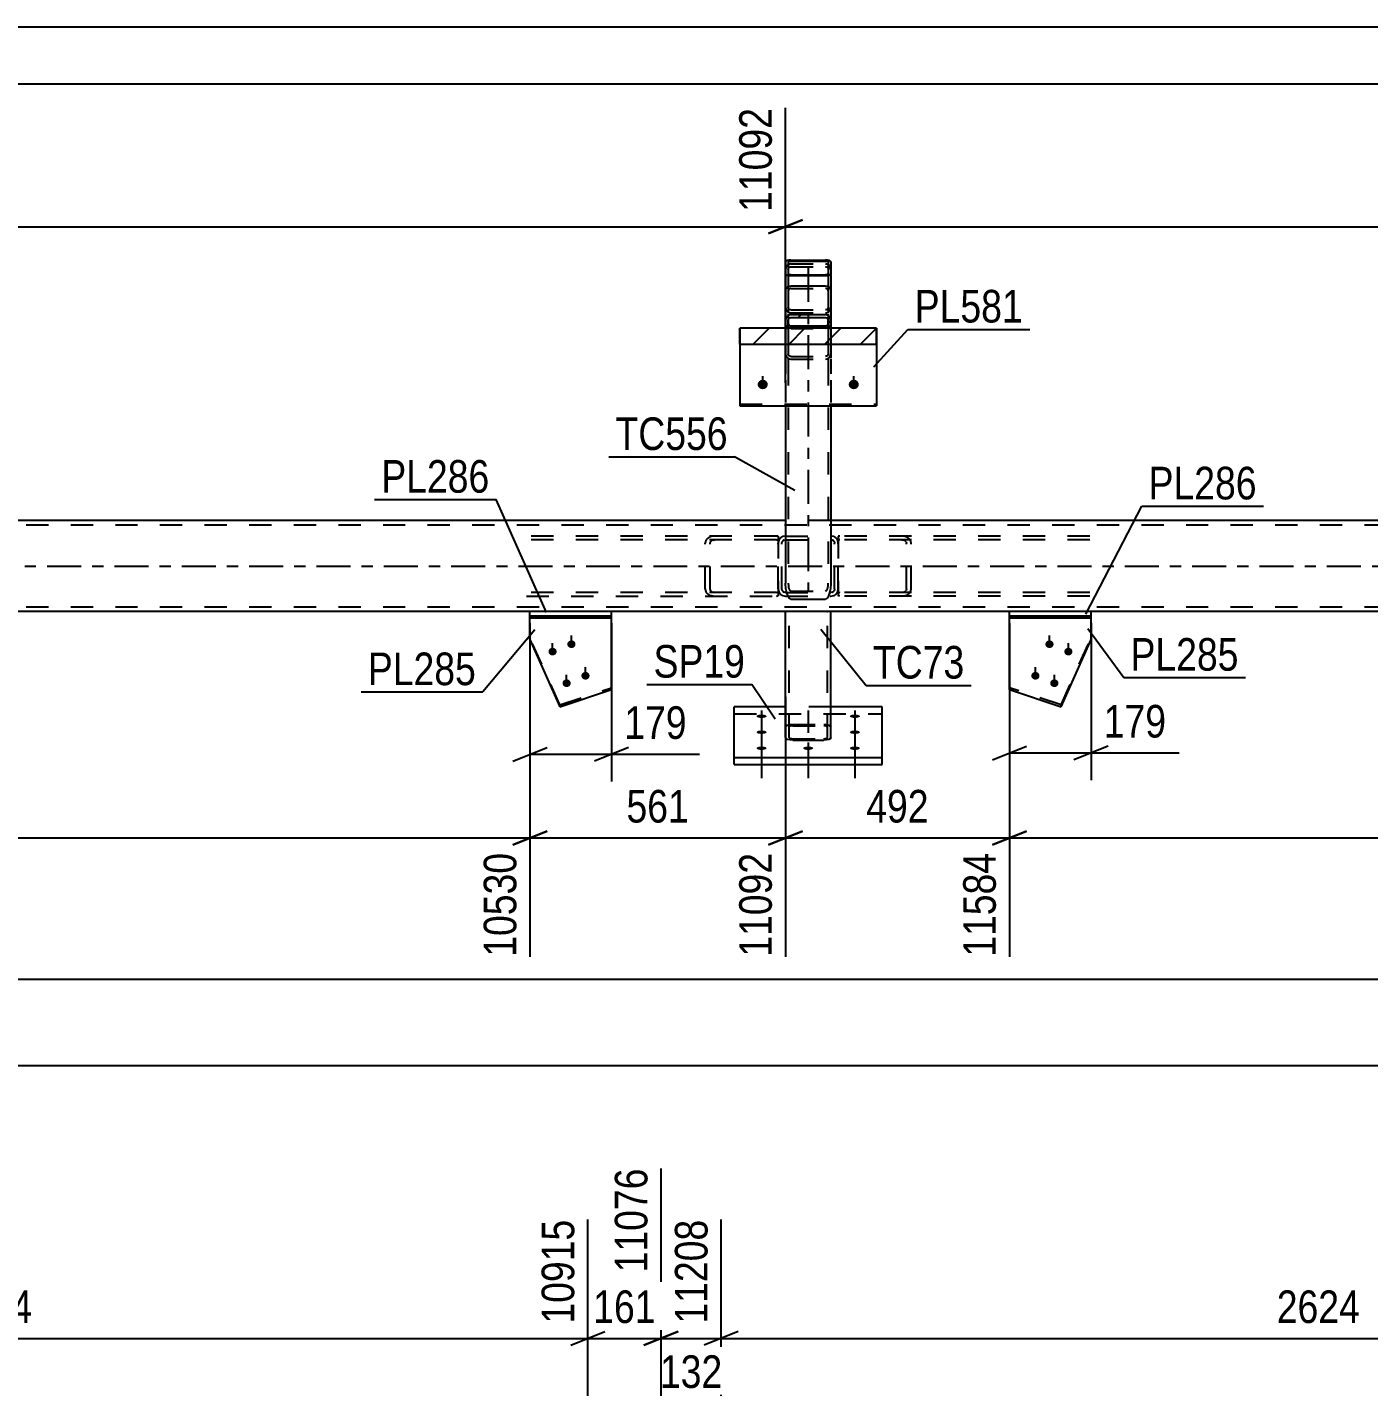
# Model space of a CAD drawing. Header units: millimetres. Extents: x -92 to 749, y -446 to 148.
# Drawn here: x 387.3 to 505.2, y 28.7 to 148.1 of the extents above; entities that cross this region are included whole.
import ezdxf

# ---------------------------------------------------------------- set-up
doc = ezdxf.new("R2010")
doc.units = ezdxf.units.MM
doc.linetypes.add('DXK_LINE_DOT2', pattern=[3.9198, 1.9599, -1.9599])
doc.linetypes.add('DXK_LINE_DOT3', pattern=[5.9187, 2.979, -0.9799, 0.9799, -0.9799])
doc.styles.add('Arial Narrow', font='ARIALN.TTF', dxfattribs={"height": 0.2})

# ---------------------------------------------------------------- blocks, each defined once
blk = doc.blocks.new('Unknown-122567614-1163')
at = {"color": 5, "linetype": 'Continuous'}
for p, q in [((749.14, 148.12), (-91.86, 148.12)), ((744.14, 143.12), (-86.86, 143.12))]:
    blk.add_line(p, q, dxfattribs=at)
blk = doc.blocks.new('Bolt-122567614-5624 - 5615')
at = {"linetype": 'Continuous'}
blk.add_hatch(color=1, dxfattribs=at).paths.add_polyline_path([(451.96, 117.15), (452.05, 117.14), (452.14, 117.12), (452.22, 117.07), (452.29, 117.01), (452.34, 116.94), (452.38, 116.87), (452.4, 116.78), (452.4, 116.69), (452.38, 116.61), (452.34, 116.53), (452.29, 116.46), (452.22, 116.4), (452.14, 116.36), (452.05, 116.33), (451.96, 116.32), (451.87, 116.33), (451.78, 116.36), (451.7, 116.4), (451.63, 116.46), (451.58, 116.53), (451.54, 116.61), (451.52, 116.69), (451.52, 116.78), (451.54, 116.87), (451.58, 116.94), (451.63, 117.01), (451.7, 117.07), (451.78, 117.12), (451.87, 117.14)])
at = {"color": 1, "linetype": 'Continuous'}
blk.add_line((451.96, 116.4), (451.96, 117.46), dxfattribs=at)
blk = doc.blocks.new('Part-122567614-5687 - 5615')
at = {"color": 2, "linetype": 'Continuous'}
for p, q in [((449.46, 83.36), (449.46, 88.41)), ((453.96, 88.41), (449.46, 88.41)), ((462.46, 88.41), (457.96, 88.41)), ((462.46, 83.36), (462.46, 88.41)), ((449.46, 83.96), (462.46, 83.96)), ((449.46, 83.36), (462.46, 83.36))]:
    blk.add_line(p, q, dxfattribs=at)
at = {"color": 7, "linetype": 'DXK_LINE_DOT2'}
for p, q in [((457.96, 88.41), (453.96, 88.41)), ((449.46, 87.81), (462.46, 87.81))]:
    blk.add_line(p, q, dxfattribs=at)
blk = doc.blocks.new('Part-122567614-5765 - 5615')
at = {"color": 2, "linetype": 'Continuous'}
for p, q in [((438.68, 96.78), (431.51, 96.78)), ((431.51, 96.38), (431.51, 96.78)), ((438.68, 96.38), (438.68, 96.78)), ((438.68, 96.38), (431.51, 96.38))]:
    blk.add_line(p, q, dxfattribs=at)
blk = doc.blocks.new('Part-122567614-5740 - 5615')
at = {"color": 7, "linetype": 'DXK_LINE_DOT2'}
for p, q in [((458.74, 103.42), (458.6, 103.4)), ((458.6, 103.4), (458.6, 98.16)), ((458.74, 103.1), (458.6, 103.08)), ((480.7, 103.42), (458.74, 103.42)), ((480.7, 103.1), (458.74, 103.1)), ((464.49, 103.37), (464.16, 103.42)), ((464.16, 103.1), (464.32, 103.07)), ((464.56, 102.9), (464.59, 102.78)), ((464.59, 98.78), (464.59, 102.78)), ((465.02, 102.78), (464.96, 103.02)), ((465.02, 98.78), (465.02, 102.78)), ((458.6, 98.48), (458.74, 98.46)), ((458.74, 98.14), (458.6, 98.16)), ((480.7, 98.46), (458.74, 98.46)), ((480.7, 98.14), (458.74, 98.14)), ((464.32, 98.48), (464.16, 98.46)), ((464.16, 98.14), (464.49, 98.19)), ((464.59, 98.78), (464.56, 98.65)), ((464.96, 98.53), (465.02, 98.78))]:
    blk.add_line(p, q, dxfattribs=at)
for centre, radius, start, end in [((464.22, 102.69), 0.396, 31.978, 75.1661), ((464.28, 102.6), 0.792, 31.978, 75.1661), ((464.22, 98.86), 0.396, 284.8339, 328.022), ((464.28, 98.95), 0.792, 284.8339, 328.022)]:
    blk.add_arc(centre, radius, start, end, dxfattribs=at)
blk = doc.blocks.new('Part-122567614-5680 - 5615')
at = {"color": 2, "linetype": 'Continuous'}
for p, q in [((454, 127.56), (453.96, 127.5)), ((453.96, 127.5), (453.96, 124.96)), ((454.1, 127.62), (454, 127.56)), ((454.25, 127.65), (454.1, 127.62)), ((454.2, 127.5), (454.22, 127.53)), ((454.2, 127.5), (454.2, 126.46)), ((454.22, 127.53), (454.27, 127.56)), ((454.44, 127.66), (454.25, 127.65)), ((454.27, 127.56), (454.35, 127.58)), ((454.35, 127.58), (454.44, 127.58)), ((454.44, 127.66), (457.48, 127.66)), ((454.44, 127.58), (457.48, 127.58)), ((457.66, 127.65), (457.48, 127.66)), ((457.48, 127.58), (457.57, 127.58)), ((457.57, 127.58), (457.65, 127.56)), ((457.65, 127.56), (457.7, 127.53)), ((457.82, 127.62), (457.66, 127.65)), ((457.7, 127.53), (457.72, 127.5)), ((457.72, 127.5), (457.72, 126.46)), ((457.92, 127.56), (457.82, 127.62)), ((457.96, 127.5), (457.92, 127.56)), ((457.96, 127.5), (457.96, 124.96)), ((453.96, 126.46), (454, 126.4)), ((454, 126.4), (454.1, 126.34)), ((454.1, 126.34), (454.25, 126.31)), ((454.22, 126.43), (454.2, 126.46)), ((454.27, 126.4), (454.22, 126.43)), ((454.25, 126.31), (454.44, 126.3)), ((454.35, 126.38), (454.27, 126.4)), ((454.44, 126.38), (454.35, 126.38)), ((454.44, 126.38), (457.48, 126.38)), ((454.44, 126.3), (457.48, 126.3)), ((457.57, 126.38), (457.48, 126.38)), ((457.48, 126.3), (457.66, 126.31)), ((457.65, 126.4), (457.57, 126.38)), ((457.7, 126.43), (457.65, 126.4)), ((457.66, 126.31), (457.82, 126.34)), ((457.72, 126.46), (457.7, 126.43)), ((457.82, 126.34), (457.92, 126.4)), ((457.92, 126.4), (457.96, 126.46)), ((453.96, 114.86), (453.96, 99.28)), ((457.96, 114.86), (457.96, 99.28)), ((454, 98.74), (453.96, 99.28)), ((457.96, 99.28), (457.92, 98.74)), ((454.44, 97.87), (454.25, 97.98)), ((457.66, 97.98), (457.48, 97.87)), ((454.44, 97.87), (457.48, 97.87))]:
    blk.add_line(p, q, dxfattribs=at)
at = {"color": 7, "linetype": 'DXK_LINE_DOT3'}
blk.add_line((455.96, 126.98), (455.96, 98.56), dxfattribs=at)
at = {"color": 7, "linetype": 'DXK_LINE_DOT2'}
for p, q in [((454.2, 126.46), (454.2, 99.28)), ((457.72, 126.46), (457.72, 99.28)), ((453.96, 124.96), (453.96, 114.86)), ((457.96, 124.96), (457.96, 114.86)), ((457.96, 104.78), (453.96, 104.78)), ((454.2, 99.28), (454.22, 99.01)), ((457.7, 99.01), (457.72, 99.28)), ((454.35, 98.63), (454.44, 98.57)), ((454.44, 98.57), (457.48, 98.57)), ((457.48, 98.57), (457.57, 98.63))]:
    blk.add_line(p, q, dxfattribs=at)
at = {"color": 2, "linetype": 'Continuous'}
for centre, start, end in [((455.62, 98.87), 184.648, 213.1153), ((456.3, 98.87), 326.8847, 355.352)]:
    blk.add_arc(centre, 1.63, start, end, dxfattribs=at)
at = {"color": 7, "linetype": 'DXK_LINE_DOT2'}
for centre, start, end in [((455.03, 99.07), 184.648, 213.1153), ((456.89, 99.07), 326.8847, 355.352)]:
    blk.add_arc(centre, 0.816, start, end, dxfattribs=at)
blk = doc.blocks.new('Part-122567614-5747 - 5615')
at = {"color": 7, "linetype": 'DXK_LINE_DOT2'}
for p, q in [((453.37, 103.02), (453.32, 102.78)), ((453.32, 98.78), (453.32, 102.78)), ((453.64, 102.78), (453.66, 102.9)), ((453.64, 98.78), (453.64, 102.78)), ((453.96, 103.42), (453.71, 103.37)), ((453.84, 103.07), (453.96, 103.1)), ((453.96, 103.42), (457.96, 103.42)), ((453.96, 103.1), (457.96, 103.1)), ((458.2, 103.37), (457.96, 103.42)), ((457.96, 103.1), (458.08, 103.07)), ((458.26, 102.9), (458.28, 102.78)), ((458.28, 98.78), (458.28, 102.78)), ((458.6, 102.78), (458.55, 103.02)), ((458.6, 98.78), (458.6, 102.78)), ((453.32, 98.78), (453.37, 98.53)), ((453.66, 98.65), (453.64, 98.78)), ((453.71, 98.19), (453.96, 98.14)), ((453.96, 98.46), (453.84, 98.48)), ((453.96, 98.46), (457.96, 98.46)), ((453.96, 98.14), (457.96, 98.14)), ((458.08, 98.48), (457.96, 98.46)), ((457.96, 98.14), (458.2, 98.19)), ((458.28, 98.78), (458.26, 98.65)), ((458.55, 98.53), (458.6, 98.78))]:
    blk.add_line(p, q, dxfattribs=at)
for centre, radius, start, end in [((453.96, 102.78), 0.64, 112.5, 157.5), ((453.96, 102.78), 0.32, 112.5, 157.5), ((457.96, 102.78), 0.32, 22.5, 67.5), ((457.96, 102.78), 0.64, 22.5, 67.5), ((453.96, 98.78), 0.64, 202.5, 247.5), ((453.96, 98.78), 0.32, 202.5, 247.5), ((457.96, 98.78), 0.32, 292.5, 337.5), ((457.96, 98.78), 0.64, 292.5, 337.5)]:
    blk.add_arc(centre, radius, start, end, dxfattribs=at)
blk = doc.blocks.new('Bolt-122567614-5756 - 5615')
at = {"linetype": 'Continuous'}
for points in [[(477.16, 94.26), (477.24, 94.25), (477.31, 94.23), (477.37, 94.19), (477.43, 94.14), (477.47, 94.09), (477.5, 94.02), (477.52, 93.95), (477.52, 93.88), (477.5, 93.81), (477.47, 93.75), (477.43, 93.69), (477.37, 93.64), (477.31, 93.61), (477.24, 93.59), (477.16, 93.58), (477.09, 93.59), (477.01, 93.61), (476.95, 93.64), (476.89, 93.69), (476.85, 93.75), (476.82, 93.81), (476.8, 93.88), (476.8, 93.95), (476.82, 94.02), (476.85, 94.09), (476.89, 94.14), (476.95, 94.19), (477.01, 94.23), (477.09, 94.25)], [(478.82, 93.6), (478.9, 93.6), (478.97, 93.57), (479.03, 93.54), (479.09, 93.49), (479.13, 93.43), (479.16, 93.37), (479.18, 93.3), (479.18, 93.23), (479.16, 93.16), (479.13, 93.1), (479.09, 93.04), (479.03, 92.99), (478.97, 92.96), (478.9, 92.93), (478.82, 92.93), (478.75, 92.93), (478.68, 92.96), (478.61, 92.99), (478.55, 93.04), (478.51, 93.1), (478.48, 93.16), (478.46, 93.23), (478.46, 93.3), (478.48, 93.37), (478.51, 93.43), (478.55, 93.49), (478.61, 93.54), (478.68, 93.57), (478.75, 93.6)], [(475.93, 91.48), (476, 91.48), (476.07, 91.45), (476.14, 91.42), (476.19, 91.37), (476.24, 91.31), (476.27, 91.25), (476.28, 91.18), (476.28, 91.11), (476.27, 91.04), (476.24, 90.98), (476.19, 90.92), (476.14, 90.87), (476.07, 90.84), (476, 90.81), (475.93, 90.81), (475.85, 90.81), (475.78, 90.84), (475.71, 90.87), (475.66, 90.92), (475.61, 90.98), (475.58, 91.04), (475.57, 91.11), (475.57, 91.18), (475.58, 91.25), (475.61, 91.31), (475.66, 91.37), (475.71, 91.42), (475.78, 91.45), (475.85, 91.48)], [(477.59, 90.83), (477.66, 90.82), (477.73, 90.8), (477.8, 90.76), (477.85, 90.72), (477.9, 90.66), (477.93, 90.6), (477.94, 90.53), (477.94, 90.46), (477.93, 90.39), (477.9, 90.32), (477.85, 90.26), (477.8, 90.22), (477.73, 90.18), (477.66, 90.16), (477.59, 90.15), (477.51, 90.16), (477.44, 90.18), (477.37, 90.22), (477.32, 90.26), (477.27, 90.32), (477.24, 90.39), (477.23, 90.46), (477.23, 90.53), (477.24, 90.6), (477.27, 90.66), (477.32, 90.72), (477.37, 90.76), (477.44, 90.8), (477.51, 90.82)]]:
    blk.add_hatch(color=1, dxfattribs=at).paths.add_polyline_path(points)
at = {"color": 1, "linetype": 'Continuous'}
for p, q in [((477.16, 93.64), (477.16, 94.67)), ((478.82, 92.99), (478.82, 94.02)), ((475.93, 90.87), (475.93, 91.9)), ((477.59, 90.22), (477.59, 91.24))]:
    blk.add_line(p, q, dxfattribs=at)
blk = doc.blocks.new('Bolt-122567614-5757 - 5615')
at = {"linetype": 'Continuous'}
for points in [[(451.86, 87.44), (451.77, 87.44), (451.68, 87.45), (451.6, 87.47), (451.53, 87.49), (451.48, 87.51), (451.44, 87.54), (451.42, 87.57), (451.42, 87.6), (451.44, 87.63), (451.48, 87.66), (451.53, 87.69), (451.6, 87.71), (451.68, 87.72), (451.77, 87.73), (451.86, 87.74), (451.95, 87.73), (452.04, 87.72), (452.12, 87.71), (452.19, 87.69), (452.24, 87.66), (452.28, 87.63), (452.3, 87.6), (452.3, 87.57), (452.28, 87.54), (452.24, 87.51), (452.19, 87.49), (452.12, 87.47), (452.04, 87.45), (451.95, 87.44)], [(460.06, 87.44), (459.97, 87.44), (459.88, 87.45), (459.8, 87.47), (459.73, 87.49), (459.68, 87.51), (459.64, 87.54), (459.62, 87.57), (459.62, 87.6), (459.64, 87.63), (459.68, 87.66), (459.73, 87.69), (459.8, 87.71), (459.88, 87.72), (459.97, 87.73), (460.06, 87.74), (460.15, 87.73), (460.24, 87.72), (460.32, 87.71), (460.39, 87.69), (460.44, 87.66), (460.48, 87.63), (460.5, 87.6), (460.5, 87.57), (460.48, 87.54), (460.44, 87.51), (460.39, 87.49), (460.32, 87.47), (460.24, 87.45), (460.15, 87.44)], [(451.86, 86.03), (451.77, 86.04), (451.68, 86.05), (451.6, 86.06), (451.53, 86.08), (451.48, 86.11), (451.44, 86.14), (451.42, 86.17), (451.42, 86.2), (451.44, 86.23), (451.48, 86.26), (451.53, 86.29), (451.6, 86.31), (451.68, 86.32), (451.77, 86.33), (451.86, 86.33), (451.95, 86.33), (452.04, 86.32), (452.12, 86.31), (452.19, 86.29), (452.24, 86.26), (452.28, 86.23), (452.3, 86.2), (452.3, 86.17), (452.28, 86.14), (452.24, 86.11), (452.19, 86.08), (452.12, 86.06), (452.04, 86.05), (451.95, 86.04)], [(460.06, 86.03), (459.97, 86.04), (459.88, 86.05), (459.8, 86.06), (459.73, 86.08), (459.68, 86.11), (459.64, 86.14), (459.62, 86.17), (459.62, 86.2), (459.64, 86.23), (459.68, 86.26), (459.73, 86.29), (459.8, 86.31), (459.88, 86.32), (459.97, 86.33), (460.06, 86.33), (460.15, 86.33), (460.24, 86.32), (460.32, 86.31), (460.39, 86.29), (460.44, 86.26), (460.48, 86.23), (460.5, 86.2), (460.5, 86.17), (460.48, 86.14), (460.44, 86.11), (460.39, 86.08), (460.32, 86.06), (460.24, 86.05), (460.15, 86.04)], [(451.86, 84.63), (451.77, 84.63), (451.68, 84.64), (451.6, 84.66), (451.53, 84.68), (451.48, 84.71), (451.44, 84.74), (451.42, 84.77), (451.42, 84.8), (451.44, 84.83), (451.48, 84.86), (451.53, 84.88), (451.6, 84.9), (451.68, 84.92), (451.77, 84.93), (451.86, 84.93), (451.95, 84.93), (452.04, 84.92), (452.12, 84.9), (452.19, 84.88), (452.24, 84.86), (452.28, 84.83), (452.3, 84.8), (452.3, 84.77), (452.28, 84.74), (452.24, 84.71), (452.19, 84.68), (452.12, 84.66), (452.04, 84.64), (451.95, 84.63)], [(455.96, 84.63), (455.87, 84.63), (455.78, 84.64), (455.7, 84.66), (455.63, 84.68), (455.58, 84.71), (455.54, 84.74), (455.52, 84.77), (455.52, 84.8), (455.54, 84.83), (455.58, 84.86), (455.63, 84.88), (455.7, 84.9), (455.78, 84.92), (455.87, 84.93), (455.96, 84.93), (456.05, 84.93), (456.14, 84.92), (456.22, 84.9), (456.29, 84.88), (456.34, 84.86), (456.38, 84.83), (456.4, 84.8), (456.4, 84.77), (456.38, 84.74), (456.34, 84.71), (456.29, 84.68), (456.22, 84.66), (456.14, 84.64), (456.05, 84.63)], [(460.06, 84.63), (459.97, 84.63), (459.88, 84.64), (459.8, 84.66), (459.73, 84.68), (459.68, 84.71), (459.64, 84.74), (459.62, 84.77), (459.62, 84.8), (459.64, 84.83), (459.68, 84.86), (459.73, 84.88), (459.8, 84.9), (459.88, 84.92), (459.97, 84.93), (460.06, 84.93), (460.15, 84.93), (460.24, 84.92), (460.32, 84.9), (460.39, 84.88), (460.44, 84.86), (460.48, 84.83), (460.5, 84.8), (460.5, 84.77), (460.48, 84.74), (460.44, 84.71), (460.39, 84.68), (460.32, 84.66), (460.24, 84.64), (460.15, 84.63)]]:
    blk.add_hatch(color=1, dxfattribs=at).paths.add_polyline_path(points)
at = {"color": 1, "linetype": 'Continuous'}
for p, q in [((451.86, 88.08), (451.86, 84.96)), ((460.06, 88.08), (460.06, 84.96)), ((451.86, 86.67), (451.86, 83.55)), ((460.06, 86.67), (460.06, 83.55)), ((451.86, 85.27), (451.86, 82.15)), ((455.96, 85.27), (455.96, 82.15)), ((460.06, 85.27), (460.06, 82.15))]:
    blk.add_line(p, q, dxfattribs=at)
at = {"color": 1, "linetype": 'DXK_LINE_DOT2'}
blk.add_line((455.96, 88.08), (455.96, 84.96), dxfattribs=at)
blk = doc.blocks.new('Part-122567614-5767 - 5615')
at = {"linetype": 'Continuous'}
h = blk.add_hatch(dxfattribs=at)
h.set_pattern_fill('', scale=0.7, style=0, pattern_type=0)
h.set_pattern_definition([(45, (457.9587, 122.3543), (-1.5715, 1.5715), [])])
h.paths.add_polyline_path([(457.96, 121.68), (457.96, 122.35), (457.92, 122.55), (457.82, 122.72), (457.66, 122.83), (457.48, 122.87), (454.44, 122.87), (454.25, 122.83), (454.1, 122.72), (454, 122.55), (453.96, 122.35), (453.96, 121.68), (454.2, 121.68), (454.2, 122.35), (454.22, 122.45), (454.27, 122.53), (454.35, 122.59), (454.44, 122.61), (457.48, 122.61), (457.57, 122.59), (457.65, 122.53), (457.7, 122.45), (457.72, 122.35), (457.72, 121.68)])
at = {"color": 2, "linetype": 'Continuous'}
for p, q in [((453.96, 124.96), (454, 125.13)), ((453.96, 124.96), (453.96, 122.35)), ((454, 125.13), (454.1, 125.28)), ((454.1, 125.28), (454.25, 125.37)), ((454.25, 125.37), (454.44, 125.41)), ((454.44, 125.41), (457.48, 125.41)), ((457.48, 125.41), (457.66, 125.37)), ((457.66, 125.37), (457.82, 125.28)), ((457.82, 125.28), (457.92, 125.13)), ((457.92, 125.13), (457.96, 124.96)), ((457.96, 124.96), (457.96, 122.35)), ((454, 122.55), (453.96, 122.35)), ((453.96, 122.35), (453.96, 121.68)), ((454.2, 122.35), (454.22, 122.45)), ((454.2, 121.68), (454.2, 122.35)), ((454.2, 122.1), (454.22, 122.02)), ((454.22, 122.45), (454.27, 122.53)), ((454.22, 122.02), (454.27, 121.94)), ((454.44, 122.87), (454.25, 122.83)), ((454.27, 122.53), (454.35, 122.59)), ((454.27, 121.94), (454.35, 121.89)), ((454.35, 122.59), (454.44, 122.61)), ((454.35, 121.89), (454.44, 121.88)), ((454.44, 122.87), (457.48, 122.87)), ((454.44, 122.61), (457.48, 122.61)), ((454.44, 121.88), (457.48, 121.88)), ((457.66, 122.83), (457.48, 122.87)), ((457.48, 122.61), (457.57, 122.59)), ((457.48, 121.88), (457.57, 121.89)), ((457.57, 122.59), (457.65, 122.53)), ((457.57, 121.89), (457.65, 121.94)), ((457.65, 122.53), (457.7, 122.45)), ((457.65, 121.94), (457.7, 122.02)), ((457.7, 122.45), (457.72, 122.35)), ((457.7, 122.02), (457.72, 122.1)), ((457.72, 121.68), (457.72, 122.35)), ((457.96, 122.35), (457.92, 122.55)), ((457.96, 121.68), (457.96, 122.35)), ((453.96, 121.68), (454.2, 121.68)), ((457.72, 121.68), (457.96, 121.68))]:
    blk.add_line(p, q, dxfattribs=at)
at = {"color": 7, "linetype": 'DXK_LINE_DOT2'}
for p, q in [((454.22, 125.04), (454.2, 124.96)), ((454.2, 124.96), (454.2, 119.42)), ((454.27, 125.12), (454.22, 125.04)), ((454.35, 125.17), (454.27, 125.12)), ((454.44, 125.18), (454.35, 125.17)), ((454.44, 125.18), (457.48, 125.18)), ((457.57, 125.17), (457.48, 125.18)), ((457.65, 125.12), (457.57, 125.17)), ((457.7, 125.04), (457.65, 125.12)), ((457.72, 124.96), (457.7, 125.04)), ((457.72, 124.96), (457.72, 119.42)), ((453.96, 122.35), (453.96, 119.42)), ((454, 121.93), (453.96, 122.1)), ((454.1, 121.78), (454, 121.93)), ((457.92, 121.93), (457.82, 121.78)), ((457.96, 122.1), (457.92, 121.93)), ((457.96, 122.35), (457.96, 119.42)), ((454.25, 121.68), (454.1, 121.78)), ((454.44, 121.65), (454.25, 121.68)), ((454.44, 121.65), (457.48, 121.65)), ((457.66, 121.68), (457.48, 121.65)), ((457.82, 121.78), (457.66, 121.68)), ((453.96, 119.42), (454, 119.25)), ((454, 119.25), (454.1, 119.1)), ((454.1, 119.1), (454.25, 119)), ((454.22, 119.33), (454.2, 119.42)), ((454.27, 119.26), (454.22, 119.33)), ((454.25, 119), (454.44, 118.97)), ((454.35, 119.21), (454.27, 119.26)), ((454.44, 119.19), (454.35, 119.21)), ((454.44, 119.19), (457.48, 119.19)), ((454.44, 118.97), (457.48, 118.97)), ((457.57, 119.21), (457.48, 119.19)), ((457.48, 118.97), (457.66, 119)), ((457.65, 119.26), (457.57, 119.21)), ((457.7, 119.33), (457.65, 119.26)), ((457.66, 119), (457.82, 119.1)), ((457.72, 119.42), (457.7, 119.33)), ((457.82, 119.1), (457.92, 119.25)), ((457.92, 119.25), (457.96, 119.42))]:
    blk.add_line(p, q, dxfattribs=at)
at = {"color": 2, "linetype": 'Continuous'}
for centre, start, end in [((454.46, 122.37), 114.32, 159.2417), ((457.46, 122.37), 20.7583, 65.68)]:
    blk.add_arc(centre, 0.496, start, end, dxfattribs=at)
blk = doc.blocks.new('Part-122567614-5731 - 5615')
at = {"color": 7, "linetype": 'DXK_LINE_DOT2'}
for p, q in [((581.27, 104.38), (10.29, 104.38)), ((457.96, 104.78), (453.96, 104.78)), ((581.27, 97.18), (10.29, 97.18)), ((438.68, 96.78), (431.51, 96.78)), ((457.9, 96.78), (454.02, 96.78)), ((480.81, 96.78), (473.64, 96.78))]:
    blk.add_line(p, q, dxfattribs=at)
at = {"color": 2, "linetype": 'Continuous'}
for p, q in [((453.96, 104.78), (224.63, 104.78)), ((581.27, 104.78), (457.96, 104.78)), ((431.51, 96.78), (247.49, 96.78)), ((454.02, 96.78), (438.68, 96.78)), ((473.64, 96.78), (457.9, 96.78)), ((581.27, 96.78), (480.81, 96.78))]:
    blk.add_line(p, q, dxfattribs=at)
at = {"color": 7, "linetype": 'DXK_LINE_DOT3'}
blk.add_line((10.29, 100.78), (581.27, 100.78), dxfattribs=at)
blk = doc.blocks.new('Part-122567614-5737 - 5615')
at = {"color": 7, "linetype": 'DXK_LINE_DOT2'}
for p, q in [((453.18, 103.42), (431.22, 103.42)), ((453.18, 103.1), (431.22, 103.1)), ((446.96, 103.02), (446.9, 102.78)), ((446.9, 98.78), (446.9, 102.78)), ((447.33, 102.78), (447.36, 102.9)), ((447.33, 98.78), (447.33, 102.78)), ((447.76, 103.42), (447.43, 103.37)), ((447.6, 103.07), (447.76, 103.1)), ((453.32, 103.4), (453.18, 103.42)), ((453.18, 103.1), (453.32, 103.08)), ((453.32, 103.4), (453.32, 98.16)), ((453.18, 98.46), (431.22, 98.46)), ((431.22, 98.14), (453.18, 98.14)), ((446.9, 98.78), (446.96, 98.53)), ((447.36, 98.65), (447.33, 98.78)), ((447.43, 98.19), (447.76, 98.14)), ((447.76, 98.46), (447.6, 98.48)), ((453.18, 98.46), (453.32, 98.48)), ((453.18, 98.14), (453.32, 98.16))]:
    blk.add_line(p, q, dxfattribs=at)
for centre, radius, start, end in [((447.63, 102.6), 0.792, 104.8339, 148.022), ((447.7, 102.69), 0.396, 104.8339, 148.022), ((447.63, 98.95), 0.792, 211.978, 255.1661), ((447.7, 98.86), 0.396, 211.978, 255.1661)]:
    blk.add_arc(centre, radius, start, end, dxfattribs=at)
blk = doc.blocks.new('Part-122567614-5746 - 5615')
at = {"color": 2, "linetype": 'Continuous'}
for p, q in [((453.96, 85.72), (453.96, 96.78)), ((457.9, 96.78), (454.02, 96.78)), ((457.96, 85.72), (457.96, 96.78)), ((454.01, 85.64), (453.96, 85.72)), ((454.15, 85.56), (454.01, 85.64)), ((454.35, 85.52), (454.15, 85.56)), ((454.6, 85.5), (454.35, 85.52)), ((454.6, 85.5), (457.32, 85.5)), ((457.56, 85.52), (457.32, 85.5)), ((457.77, 85.56), (457.56, 85.52)), ((457.91, 85.64), (457.77, 85.56)), ((457.96, 85.72), (457.91, 85.64))]:
    blk.add_line(p, q, dxfattribs=at)
at = {"color": 7, "linetype": 'DXK_LINE_DOT2'}
for p, q in [((454.02, 96.78), (453.96, 96.78)), ((454.01, 96.78), (454.02, 96.78)), ((454.28, 85.72), (454.28, 96.78)), ((457.61, 96.78), (457.64, 96.78)), ((457.64, 85.72), (457.64, 96.78)), ((457.91, 96.78), (457.9, 96.78)), ((457.91, 96.78), (457.9, 96.78)), ((457.96, 96.78), (457.91, 96.78)), ((453.96, 86.65), (454.01, 86.73)), ((454.01, 86.73), (454.15, 86.8)), ((454.15, 86.8), (454.35, 86.85)), ((454.3, 86.69), (454.28, 86.65)), ((454.37, 86.73), (454.3, 86.69)), ((454.35, 86.85), (454.6, 86.87)), ((454.48, 86.75), (454.37, 86.73)), ((454.6, 86.76), (454.48, 86.75)), ((454.6, 86.87), (457.32, 86.87)), ((454.6, 86.76), (457.32, 86.76)), ((457.32, 86.87), (457.56, 86.85)), ((457.44, 86.75), (457.32, 86.76)), ((457.54, 86.73), (457.44, 86.75)), ((457.54, 86.73), (457.56, 86.72)), ((457.56, 86.85), (457.77, 86.8)), ((457.56, 86.72), (457.61, 86.69)), ((457.64, 86.65), (457.61, 86.69)), ((457.77, 86.8), (457.91, 86.73)), ((457.91, 86.73), (457.96, 86.65)), ((454.28, 85.72), (454.3, 85.68)), ((454.3, 85.68), (454.37, 85.64)), ((454.37, 85.64), (454.48, 85.62)), ((454.48, 85.62), (454.6, 85.61)), ((454.6, 85.61), (457.32, 85.61)), ((457.32, 85.61), (457.44, 85.62)), ((457.44, 85.62), (457.54, 85.64)), ((457.54, 85.64), (457.61, 85.68)), ((457.61, 85.68), (457.64, 85.72))]:
    blk.add_line(p, q, dxfattribs=at)
blk = doc.blocks.new('Part-122567614-5759 - 5615')
at = {"color": 7, "linetype": 'DXK_LINE_DOT2'}
for p, q in [((454, 127.01), (453.96, 126.82)), ((453.96, 126.82), (453.96, 117.68)), ((454.1, 127.18), (454, 127.01)), ((454.25, 127.29), (454.1, 127.18)), ((454.2, 126.82), (454.22, 126.91)), ((454.2, 126.82), (454.2, 117.68)), ((454.22, 126.91), (454.27, 127)), ((454.44, 127.33), (454.25, 127.29)), ((454.27, 127), (454.35, 127.06)), ((454.35, 127.06), (454.44, 127.07)), ((454.44, 127.33), (457.48, 127.33)), ((454.44, 127.07), (457.48, 127.07)), ((457.66, 127.29), (457.48, 127.33)), ((457.48, 127.07), (457.57, 127.06)), ((457.57, 127.06), (457.65, 127)), ((457.65, 127), (457.7, 126.91)), ((457.82, 127.18), (457.66, 127.29)), ((457.7, 126.91), (457.72, 126.82)), ((457.72, 126.82), (457.72, 117.68)), ((457.92, 127.01), (457.82, 127.18)), ((457.96, 126.82), (457.92, 127.01)), ((457.96, 126.82), (457.96, 117.68)), ((453.96, 123.54), (454, 123.34)), ((454, 123.34), (454.1, 123.17)), ((454.1, 123.17), (454.25, 123.06)), ((454.22, 123.44), (454.2, 123.54)), ((454.27, 123.35), (454.22, 123.44)), ((454.25, 123.06), (454.44, 123.02)), ((454.35, 123.3), (454.27, 123.35)), ((454.44, 123.28), (454.35, 123.3)), ((454.44, 123.28), (457.48, 123.28)), ((457.57, 123.3), (457.48, 123.28)), ((457.48, 123.02), (457.66, 123.06)), ((457.65, 123.35), (457.57, 123.3)), ((457.7, 123.44), (457.65, 123.35)), ((457.66, 123.06), (457.82, 123.17)), ((457.72, 123.54), (457.7, 123.44)), ((457.82, 123.17), (457.92, 123.34)), ((457.92, 123.34), (457.96, 123.54)), ((454.44, 123.02), (457.48, 123.02))]:
    blk.add_line(p, q, dxfattribs=at)
blk = doc.blocks.new('Part-122567614-5777 - 5615')
at = {"color": 7, "linetype": 'DXK_LINE_DOT2'}
for p, q in [((473.64, 96.38), (473.64, 96.4)), ((473.64, 96.4), (480.81, 96.4)), ((473.64, 96.38), (473.64, 96.4)), ((480.81, 96.38), (480.81, 96.4)), ((480.81, 96.38), (480.81, 96.4)), ((478.18, 88.59), (480.81, 94.48)), ((478.18, 88.59), (473.64, 90.09)), ((478.18, 88.42), (478.18, 88.59))]:
    blk.add_line(p, q, dxfattribs=at)
at = {"color": 2, "linetype": 'Continuous'}
for p, q in [((473.64, 89.93), (473.64, 96.38)), ((473.64, 96.23), (480.81, 96.23)), ((480.81, 94.32), (480.81, 96.38)), ((478.18, 88.42), (480.81, 94.32)), ((473.64, 89.93), (478.18, 88.42))]:
    blk.add_line(p, q, dxfattribs=at)
blk = doc.blocks.new('Part-122567614-5778 - 5615')
at = {"color": 2, "linetype": 'Continuous'}
for p, q in [((480.81, 96.78), (473.64, 96.78)), ((473.64, 96.38), (473.64, 96.78)), ((480.81, 96.38), (480.81, 96.78)), ((480.81, 96.38), (473.64, 96.38))]:
    blk.add_line(p, q, dxfattribs=at)
blk = doc.blocks.new('Part-122567614-5789 - 5615')
at = {"color": 7, "linetype": 'DXK_LINE_DOT2'}
for p, q in [((431.51, 96.38), (431.51, 96.4)), ((431.51, 96.4), (438.68, 96.4)), ((431.51, 96.38), (431.51, 96.4)), ((438.68, 96.38), (438.68, 96.4)), ((438.68, 96.38), (438.68, 96.4)), ((434.14, 88.59), (431.51, 94.48)), ((434.14, 88.59), (438.68, 90.09)), ((434.14, 88.42), (434.14, 88.59))]:
    blk.add_line(p, q, dxfattribs=at)
at = {"color": 2, "linetype": 'Continuous'}
for p, q in [((431.51, 94.32), (431.51, 96.38)), ((431.51, 96.23), (438.68, 96.23)), ((438.68, 89.93), (438.68, 96.38)), ((431.51, 94.32), (434.14, 88.42)), ((434.14, 88.42), (438.68, 89.93))]:
    blk.add_line(p, q, dxfattribs=at)
blk = doc.blocks.new('Bolt-122567614-5790 - 5615')
at = {"linetype": 'Continuous'}
for points in [[(433.5, 93.6), (433.57, 93.6), (433.64, 93.57), (433.71, 93.54), (433.76, 93.49), (433.81, 93.43), (433.84, 93.37), (433.85, 93.3), (433.85, 93.23), (433.84, 93.16), (433.81, 93.1), (433.76, 93.04), (433.71, 92.99), (433.64, 92.96), (433.57, 92.93), (433.5, 92.93), (433.42, 92.93), (433.35, 92.96), (433.28, 92.99), (433.23, 93.04), (433.18, 93.1), (433.15, 93.16), (433.14, 93.23), (433.14, 93.3), (433.15, 93.37), (433.18, 93.43), (433.23, 93.49), (433.28, 93.54), (433.35, 93.57), (433.42, 93.6)], [(435.16, 94.26), (435.23, 94.25), (435.3, 94.23), (435.37, 94.19), (435.42, 94.14), (435.47, 94.09), (435.5, 94.02), (435.51, 93.95), (435.51, 93.88), (435.5, 93.81), (435.47, 93.75), (435.42, 93.69), (435.37, 93.64), (435.3, 93.61), (435.23, 93.59), (435.16, 93.58), (435.08, 93.59), (435.01, 93.61), (434.95, 93.64), (434.89, 93.69), (434.85, 93.75), (434.81, 93.81), (434.8, 93.88), (434.8, 93.95), (434.81, 94.02), (434.85, 94.09), (434.89, 94.14), (434.95, 94.19), (435.01, 94.23), (435.08, 94.25)], [(434.73, 90.83), (434.81, 90.82), (434.88, 90.8), (434.94, 90.76), (435, 90.72), (435.04, 90.66), (435.07, 90.6), (435.09, 90.53), (435.09, 90.46), (435.07, 90.39), (435.04, 90.32), (435, 90.26), (434.94, 90.22), (434.88, 90.18), (434.81, 90.16), (434.73, 90.15), (434.66, 90.16), (434.59, 90.18), (434.52, 90.22), (434.46, 90.26), (434.42, 90.32), (434.39, 90.39), (434.37, 90.46), (434.37, 90.53), (434.39, 90.6), (434.42, 90.66), (434.46, 90.72), (434.52, 90.76), (434.59, 90.8), (434.66, 90.82)], [(436.39, 91.48), (436.47, 91.48), (436.54, 91.45), (436.6, 91.42), (436.66, 91.37), (436.7, 91.31), (436.73, 91.25), (436.75, 91.18), (436.75, 91.11), (436.73, 91.04), (436.7, 90.98), (436.66, 90.92), (436.6, 90.87), (436.54, 90.84), (436.47, 90.81), (436.39, 90.81), (436.32, 90.81), (436.25, 90.84), (436.18, 90.87), (436.12, 90.92), (436.08, 90.98), (436.05, 91.04), (436.03, 91.11), (436.03, 91.18), (436.05, 91.25), (436.08, 91.31), (436.12, 91.37), (436.18, 91.42), (436.25, 91.45), (436.32, 91.48)]]:
    blk.add_hatch(color=1, dxfattribs=at).paths.add_polyline_path(points)
at = {"color": 1, "linetype": 'Continuous'}
for p, q in [((435.16, 93.64), (435.16, 94.67)), ((433.5, 92.99), (433.5, 94.02)), ((434.73, 90.22), (434.73, 91.24)), ((436.39, 90.87), (436.39, 91.9))]:
    blk.add_line(p, q, dxfattribs=at)
blk = doc.blocks.new('Part-122567614-5799 - 5615')
at = {"linetype": 'Continuous'}
h = blk.add_hatch(dxfattribs=at)
h.set_pattern_fill('', scale=0.7, style=0, pattern_type=0)
h.set_pattern_definition([(45, (461.9586, 121.69), (-1.57154, 1.57154), [])])
h.paths.add_polyline_path([(461.96, 120.29), (461.96, 121.69), (449.96, 121.69), (449.96, 120.29)])
at = {"color": 7, "linetype": 'DXK_LINE_DOT2'}
for p, q in [((449.96, 121.69), (449.96, 120.29)), ((461.96, 121.69), (461.96, 120.29)), ((449.96, 115.02), (461.96, 115.02))]:
    blk.add_line(p, q, dxfattribs=at)
at = {"color": 2, "linetype": 'Continuous'}
for p, q in [((449.96, 120.29), (449.96, 121.69)), ((461.96, 121.69), (449.96, 121.69)), ((461.96, 120.29), (461.96, 121.69)), ((449.96, 120.29), (449.96, 114.86)), ((449.96, 120.29), (461.96, 120.29)), ((461.96, 120.29), (461.96, 114.86)), ((449.96, 114.86), (461.96, 114.86))]:
    blk.add_line(p, q, dxfattribs=at)
blk = doc.blocks.new('Bolt-122567614-5805 - 5615')
at = {"linetype": 'Continuous'}
blk.add_hatch(color=1, dxfattribs=at).paths.add_polyline_path([(459.96, 117.15), (460.05, 117.14), (460.14, 117.12), (460.22, 117.07), (460.29, 117.01), (460.34, 116.94), (460.38, 116.87), (460.4, 116.78), (460.4, 116.69), (460.38, 116.61), (460.34, 116.53), (460.29, 116.46), (460.22, 116.4), (460.14, 116.36), (460.05, 116.33), (459.96, 116.32), (459.87, 116.33), (459.78, 116.36), (459.7, 116.4), (459.63, 116.46), (459.58, 116.53), (459.54, 116.61), (459.52, 116.69), (459.52, 116.78), (459.54, 116.87), (459.58, 116.94), (459.63, 117.01), (459.7, 117.07), (459.78, 117.12), (459.87, 117.14)])
at = {"color": 1, "linetype": 'Continuous'}
blk.add_line((459.96, 116.4), (459.96, 117.46), dxfattribs=at)
blk = doc.blocks.new('StraightDimension-122567614-5902 - 5615')
at = {"color": 7, "linetype": 'Continuous'}
blk.add_line((9.29, 56.9), (593.17, 56.9), dxfattribs=at)
blk = doc.blocks.new('StraightDimension-122567614-5921 - 5615')
at = {"color": 7, "linetype": 'Continuous'}
for p, q in [((453.96, 116.89), (453.96, 141.04)), ((592.17, 105.78), (592.17, 141.04)), ((455.46, 131.2), (452.46, 130)), ((453.96, 130.6), (592.17, 130.6)), ((590.67, 130), (593.67, 131.2))]:
    blk.add_line(p, q, dxfattribs=at)
at = {"color": 0}
blk.add_wipeout([(527.32, 131.35), (527.32, 135.55), (518.81, 135.55), (518.81, 131.35)], dxfattribs=at)
at = {"color": 3, "style": 'Arial Narrow'}
blk.add_text('4508', height=2.863, dxfattribs=at).set_placement((519.41, 131.95))
at = {"color": 0, "linetype": 'Continuous'}
blk.add_wipeout([(591.57, 141.64), (587.37, 141.64), (587.37, 131.3), (591.57, 131.3)], dxfattribs=at)
at = {"color": 3, "linetype": 'Continuous', "style": 'Arial Narrow'}
blk.add_text('15600', height=2.863, rotation=90.0002, dxfattribs=at).set_placement((590.97, 131.9))
blk = doc.blocks.new('StraightDimension-122567614-5913 - 5615')
at = {"color": 7, "linetype": 'Continuous'}
for p, q in [((453.96, 116.89), (453.96, 141.04)), ((220.63, 130.6), (453.96, 130.6)), ((452.46, 130), (455.46, 131.2))]:
    blk.add_line(p, q, dxfattribs=at)
at = {"color": 0, "linetype": 'Continuous'}
blk.add_wipeout([(453.36, 141.64), (449.16, 141.64), (449.16, 131.3), (453.36, 131.3)], dxfattribs=at)
at = {"color": 3, "linetype": 'Continuous', "style": 'Arial Narrow'}
blk.add_text('11092', height=2.863, rotation=90.0002, dxfattribs=at).set_placement((452.76, 131.9))
blk = doc.blocks.new('StraightDimension-122567614-5860 - 5615')
at = {"color": 7, "linetype": 'Continuous'}
blk.add_line((10.29, 64.48), (592.17, 64.48), dxfattribs=at)
blk = doc.blocks.new('StraightDimension-122567614-17733 - 5615')
at = {"color": 7, "linetype": 'Continuous'}
for p, q in [((473.64, 95.78), (473.64, 66.46)), ((592.17, 95.78), (592.17, 66.46)), ((475.14, 77.5), (472.14, 76.3)), ((473.64, 76.9), (592.17, 76.9)), ((590.67, 76.3), (593.67, 77.5))]:
    blk.add_line(p, q, dxfattribs=at)
at = {"color": 0}
blk.add_wipeout([(537.16, 77.65), (537.16, 81.85), (528.65, 81.85), (528.65, 77.65)], dxfattribs=at)
at = {"color": 3, "style": 'Arial Narrow'}
blk.add_text('4016', height=2.863, dxfattribs=at).set_placement((529.25, 78.25))
at = {"color": 0, "linetype": 'Continuous'}
blk.add_wipeout([(591.57, 76.2), (587.37, 76.2), (587.37, 65.86), (591.57, 65.86)], dxfattribs=at)
at = {"color": 3, "linetype": 'Continuous', "style": 'Arial Narrow'}
blk.add_text('15600', height=2.863, rotation=90.0002, dxfattribs=at).set_placement((590.97, 66.46))
blk = doc.blocks.new('StraightDimension-122567614-17734 - 5615')
at = {"color": 7, "linetype": 'Continuous'}
for p, q in [((473.64, 95.78), (473.64, 66.46)), ((453.96, 89.29), (453.96, 66.46)), ((455.46, 77.5), (452.46, 76.3)), ((453.96, 76.9), (473.64, 76.9)), ((472.14, 76.3), (475.14, 77.5))]:
    blk.add_line(p, q, dxfattribs=at)
at = {"color": 0}
blk.add_wipeout([(467.14, 77.65), (467.14, 81.85), (460.46, 81.85), (460.46, 77.65)], dxfattribs=at)
at = {"color": 3, "style": 'Arial Narrow'}
blk.add_text('492', height=2.863, dxfattribs=at).set_placement((461.06, 78.25))
at = {"color": 0, "linetype": 'Continuous'}
blk.add_wipeout([(473.04, 76.2), (468.84, 76.2), (468.84, 65.86), (473.04, 65.86)], dxfattribs=at)
at = {"color": 3, "linetype": 'Continuous', "style": 'Arial Narrow'}
blk.add_text('11584', height=2.863, rotation=90.0002, dxfattribs=at).set_placement((472.44, 66.46))
blk = doc.blocks.new('StraightDimension-122567614-17735 - 5615')
at = {"color": 7, "linetype": 'Continuous'}
for p, q in [((431.51, 95.58), (431.51, 66.46)), ((453.96, 89.29), (453.96, 66.46)), ((433.01, 77.5), (430.01, 76.3)), ((431.51, 76.9), (453.96, 76.9)), ((452.46, 76.3), (455.46, 77.5))]:
    blk.add_line(p, q, dxfattribs=at)
at = {"color": 0}
blk.add_wipeout([(446.08, 77.65), (446.08, 81.85), (439.39, 81.85), (439.39, 77.65)], dxfattribs=at)
at = {"color": 3, "style": 'Arial Narrow'}
blk.add_text('561', height=2.863, dxfattribs=at).set_placement((439.99, 78.25))
at = {"color": 0, "linetype": 'Continuous'}
blk.add_wipeout([(453.36, 76.2), (449.16, 76.2), (449.16, 65.86), (453.36, 65.86)], dxfattribs=at)
at = {"color": 3, "linetype": 'Continuous', "style": 'Arial Narrow'}
blk.add_text('11092', height=2.863, rotation=90.0002, dxfattribs=at).set_placement((452.76, 66.46))
blk = doc.blocks.new('StraightDimension-122567614-17736 - 5615')
at = {"color": 7, "linetype": 'Continuous'}
for p, q in [((240.32, 95.58), (240.32, 68.29)), ((431.51, 95.58), (431.51, 66.46)), ((241.82, 77.5), (238.82, 76.3)), ((240.32, 76.9), (431.51, 76.9)), ((430.01, 76.3), (433.01, 77.5))]:
    blk.add_line(p, q, dxfattribs=at)
at = {"color": 0}
blk.add_wipeout([(340.17, 77.65), (340.17, 81.85), (331.66, 81.85), (331.66, 77.65)], dxfattribs=at)
at = {"color": 3, "style": 'Arial Narrow'}
blk.add_text('4780', height=2.863, dxfattribs=at).set_placement((332.26, 78.25))
at = {"color": 0, "linetype": 'Continuous'}
blk.add_wipeout([(430.91, 76.2), (426.71, 76.2), (426.71, 65.86), (430.91, 65.86)], dxfattribs=at)
at = {"color": 3, "linetype": 'Continuous', "style": 'Arial Narrow'}
blk.add_text('10530', height=2.863, rotation=90.0002, dxfattribs=at).set_placement((430.31, 66.46))
blk = doc.blocks.new('StraightDimension-122567614-17937 - 5615')
at = {"color": 7, "linetype": 'Continuous'}
for p, q in [((431.51, 95.78), (431.51, 81.85)), ((438.68, 95.78), (438.68, 81.85)), ((430.01, 83.65), (433.01, 84.85)), ((440.18, 84.85), (437.18, 83.65)), ((431.51, 84.25), (438.68, 84.25)), ((438.68, 84.25), (446.41, 84.25)), ((438.68, 84.25), (446.41, 84.25))]:
    blk.add_line(p, q, dxfattribs=at)
at = {"color": 0}
blk.add_wipeout([(445.89, 85), (445.89, 89.2), (439.2, 89.2), (439.2, 85)], dxfattribs=at)
at = {"color": 3, "style": 'Arial Narrow'}
blk.add_text('179', height=2.863, dxfattribs=at).set_placement((439.8, 85.6))
blk = doc.blocks.new('StraightDimension-122567614-17948 - 5615')
at = {"color": 7, "linetype": 'Continuous'}
for p, q in [((473.64, 95.78), (473.64, 81.97)), ((480.81, 95.78), (480.81, 81.97)), ((472.14, 83.77), (475.14, 84.97)), ((482.31, 84.97), (479.31, 83.77)), ((473.64, 84.37), (480.81, 84.37)), ((480.81, 84.37), (488.54, 84.37)), ((480.81, 84.37), (488.54, 84.37))]:
    blk.add_line(p, q, dxfattribs=at)
at = {"color": 0}
blk.add_wipeout([(488.02, 85.12), (488.02, 89.32), (481.33, 89.32), (481.33, 85.12)], dxfattribs=at)
at = {"color": 3, "style": 'Arial Narrow'}
blk.add_text('179', height=2.863, dxfattribs=at).set_placement((481.93, 85.72))
blk = doc.blocks.new('StraightDimension-122567614-7242 - 1912')
at = {"color": 7, "linetype": 'Continuous'}
for p, q in [((448.31, -5.8), (448.31, 43.37)), ((553.27, -5), (553.27, 43.37)), ((449.81, 33.53), (446.81, 32.33)), ((551.77, 32.33), (554.77, 33.53)), ((448.31, 32.93), (553.27, 32.93))]:
    blk.add_line(p, q, dxfattribs=at)
at = {"color": 0}
blk.add_wipeout([(505.05, 33.68), (505.05, 37.88), (496.53, 37.88), (496.53, 33.68)], dxfattribs=at)
at = {"color": 3, "style": 'Arial Narrow'}
blk.add_text('2624', height=2.863, dxfattribs=at).set_placement((497.13, 34.28))
at = {"color": 0, "linetype": 'Continuous'}
blk.add_wipeout([(552.67, 43.97), (548.47, 43.97), (548.47, 33.63), (552.67, 33.63)], dxfattribs=at)
at = {"color": 3, "linetype": 'Continuous', "style": 'Arial Narrow'}
blk.add_text('13832', height=2.863, rotation=90.0002, dxfattribs=at).set_placement((552.07, 34.23))
blk = doc.blocks.new('StraightDimension-122567614-7243 - 1912')
at = {"color": 7, "linetype": 'Continuous'}
for p, q in [((443.03, -5), (443.03, 47.87)), ((448.31, -5.8), (448.31, 43.37)), ((441.53, 32.33), (444.53, 33.53)), ((449.81, 33.53), (446.81, 32.33)), ((443.03, 32.93), (448.31, 32.93))]:
    blk.add_line(p, q, dxfattribs=at)
at = {"color": 0, "linetype": 'Continuous'}
blk.add_wipeout([(447.71, 43.97), (443.51, 43.97), (443.51, 33.63), (447.71, 33.63)], dxfattribs=at)
at = {"color": 0}
blk.add_wipeout([(449.01, 27.98), (449.01, 32.18), (442.33, 32.18), (442.33, 27.98)], dxfattribs=at)
at = {"color": 3, "linetype": 'Continuous', "style": 'Arial Narrow'}
blk.add_text('11208', height=2.863, rotation=90.0002, dxfattribs=at).set_placement((447.11, 34.23))
at = {"color": 3, "style": 'Arial Narrow'}
blk.add_text('132', height=2.863, dxfattribs=at).set_placement((442.93, 28.58))
blk = doc.blocks.new('StraightDimension-122567614-7244 - 1912')
at = {"color": 7, "linetype": 'Continuous'}
for p, q in [((443.03, -5), (443.03, 47.87)), ((436.6, -5), (436.6, 43.37)), ((435.1, 32.33), (438.1, 33.53)), ((444.53, 33.53), (441.53, 32.33)), ((436.6, 32.93), (443.03, 32.93))]:
    blk.add_line(p, q, dxfattribs=at)
at = {"color": 0}
blk.add_wipeout([(443.16, 33.68), (443.16, 37.88), (436.47, 37.88), (436.47, 33.68)], dxfattribs=at)
at = {"color": 3, "style": 'Arial Narrow'}
blk.add_text('161', height=2.863, dxfattribs=at).set_placement((437.07, 34.28))
at = {"color": 0, "linetype": 'Continuous'}
blk.add_wipeout([(442.43, 48.47), (438.23, 48.47), (438.23, 38.13), (442.43, 38.13)], dxfattribs=at)
at = {"color": 3, "linetype": 'Continuous', "style": 'Arial Narrow'}
blk.add_text('11076', height=2.863, rotation=90.0002, dxfattribs=at).set_placement((441.83, 38.73))
blk = doc.blocks.new('StraightDimension-122567614-7245 - 1912')
at = {"color": 7, "linetype": 'Continuous'}
for p, q in [((436.6, -5), (436.6, 43.37)), ((331.64, -5), (331.64, 41.54)), ((333.14, 33.53), (330.14, 32.33)), ((435.1, 32.33), (438.1, 33.53)), ((331.64, 32.93), (436.6, 32.93))]:
    blk.add_line(p, q, dxfattribs=at)
at = {"color": 0}
blk.add_wipeout([(388.38, 33.68), (388.38, 37.88), (379.87, 37.88), (379.87, 33.68)], dxfattribs=at)
at = {"color": 3, "style": 'Arial Narrow'}
blk.add_text('2624', height=2.863, dxfattribs=at).set_placement((380.47, 34.28))
at = {"color": 0, "linetype": 'Continuous'}
blk.add_wipeout([(436, 43.97), (431.8, 43.97), (431.8, 33.63), (436, 33.63)], dxfattribs=at)
at = {"color": 3, "linetype": 'Continuous', "style": 'Arial Narrow'}
blk.add_text('10915', height=2.863, rotation=90.0002, dxfattribs=at).set_placement((435.4, 34.23))
blk = doc.blocks.new('Mark-122567614-5676 - 5615')
at = {"color": 30, "linetype": 'Continuous'}
for p in [(438.43, 110.38), (454.77, 107.42)]:
    blk.add_line(p, (449.49, 110.38), dxfattribs=at)
at = {"color": 0}
blk.add_wipeout([(448.89, 110.98), (448.89, 113.98), (439.03, 113.98), (439.03, 110.98)], dxfattribs=at)
blk.add_wipeout([(448.89, 110.98), (448.89, 113.98), (439.03, 113.98), (439.03, 110.98)], dxfattribs=at)
at = {"color": 3, "style": 'Arial Narrow'}
blk.add_text('TC556', height=2.863, dxfattribs=at).set_placement((439.03, 110.98))
blk = doc.blocks.new('Mark-122567614-5683 - 5615')
at = {"color": 30, "linetype": 'Continuous'}
for p in [(441.77, 90.38), (453.07, 87.34)]:
    blk.add_line(p, (451.01, 90.38), dxfattribs=at)
at = {"color": 0}
blk.add_wipeout([(450.41, 90.98), (450.41, 93.98), (442.37, 93.98), (442.37, 90.98)], dxfattribs=at)
blk.add_wipeout([(450.41, 90.98), (450.41, 93.98), (442.37, 93.98), (442.37, 90.98)], dxfattribs=at)
at = {"color": 3, "style": 'Arial Narrow'}
blk.add_text('SP19', height=2.863, dxfattribs=at).set_placement((442.37, 90.98))
blk = doc.blocks.new('Mark-122567614-5742 - 5615')
at = {"color": 30, "linetype": 'Continuous'}
for p, q in [((457.06, 95.24), (461.05, 90.3)), ((461.05, 90.3), (470.29, 90.3))]:
    blk.add_line(p, q, dxfattribs=at)
at = {"color": 0}
blk.add_wipeout([(469.69, 90.9), (469.69, 93.9), (461.65, 93.9), (461.65, 90.9)], dxfattribs=at)
blk.add_wipeout([(469.69, 90.9), (469.69, 93.9), (461.65, 93.9), (461.65, 90.9)], dxfattribs=at)
at = {"color": 3, "style": 'Arial Narrow'}
blk.add_text('TC73', height=2.863, dxfattribs=at).set_placement((461.65, 90.9))
blk = doc.blocks.new('Mark-122567614-5795 - 5615')
at = {"color": 30, "linetype": 'Continuous'}
for p, q in [((461.72, 118.3), (464.72, 121.58)), ((464.72, 121.58), (475.43, 121.58))]:
    blk.add_line(p, q, dxfattribs=at)
at = {"color": 0}
blk.add_wipeout([(474.83, 122.18), (474.83, 125.18), (465.32, 125.18), (465.32, 122.18)], dxfattribs=at)
blk.add_wipeout([(474.83, 122.18), (474.83, 125.18), (465.32, 125.18), (465.32, 122.18)], dxfattribs=at)
at = {"color": 3, "style": 'Arial Narrow'}
blk.add_text('PL581', height=2.863, dxfattribs=at).set_placement((465.32, 122.18))
blk = doc.blocks.new('Mark-122567614-17922 - 5615')
at = {"color": 30, "linetype": 'Continuous'}
for p in [(417.85, 106.63), (432.96, 96.69)]:
    blk.add_line(p, (428.55, 106.63), dxfattribs=at)
at = {"color": 0}
blk.add_wipeout([(427.95, 107.23), (427.95, 110.23), (418.45, 110.23), (418.45, 107.23)], dxfattribs=at)
blk.add_wipeout([(427.95, 107.23), (427.95, 110.23), (418.45, 110.23), (418.45, 107.23)], dxfattribs=at)
at = {"color": 3, "style": 'Arial Narrow'}
blk.add_text('PL286', height=2.863, dxfattribs=at).set_placement((418.45, 107.23))
blk = doc.blocks.new('Mark-122567614-17925 - 5615')
at = {"color": 30, "linetype": 'Continuous'}
for p in [(431.95, 95.18), (416.67, 89.72)]:
    blk.add_line(p, (427.37, 89.72), dxfattribs=at)
at = {"color": 0}
blk.add_wipeout([(426.77, 90.32), (426.77, 93.32), (417.27, 93.32), (417.27, 90.32)], dxfattribs=at)
blk.add_wipeout([(426.77, 90.32), (426.77, 93.32), (417.27, 93.32), (417.27, 90.32)], dxfattribs=at)
at = {"color": 3, "style": 'Arial Narrow'}
blk.add_text('PL285', height=2.863, dxfattribs=at).set_placement((417.27, 90.32))
blk = doc.blocks.new('Mark-122567614-18954 - 5615')
at = {"color": 30, "linetype": 'Continuous'}
for p, q in [((480.52, 95.3), (483.68, 90.99)), ((483.68, 90.99), (494.39, 90.99))]:
    blk.add_line(p, q, dxfattribs=at)
at = {"color": 0}
blk.add_wipeout([(493.79, 91.59), (493.79, 94.59), (484.28, 94.59), (484.28, 91.59)], dxfattribs=at)
blk.add_wipeout([(493.79, 91.59), (493.79, 94.59), (484.28, 94.59), (484.28, 91.59)], dxfattribs=at)
at = {"color": 3, "style": 'Arial Narrow'}
blk.add_text('PL285', height=2.863, dxfattribs=at).set_placement((484.28, 91.59))
blk = doc.blocks.new('Mark-122567614-18957 - 5615')
at = {"color": 30, "linetype": 'Continuous'}
for p, q in [((480.36, 96.56), (485.27, 106.04)), ((485.27, 106.04), (495.97, 106.04))]:
    blk.add_line(p, q, dxfattribs=at)
at = {"color": 0}
blk.add_wipeout([(495.37, 106.64), (495.37, 109.64), (485.87, 109.64), (485.87, 106.64)], dxfattribs=at)
blk.add_wipeout([(495.37, 106.64), (495.37, 109.64), (485.87, 109.64), (485.87, 106.64)], dxfattribs=at)
at = {"color": 3, "style": 'Arial Narrow'}
blk.add_text('PL286', height=2.863, dxfattribs=at).set_placement((485.87, 106.64))

msp = doc.modelspace()

# ---------------------------------------------------------------- block references
for name in ['Unknown-122567614-1163', 'Part-122567614-5680 - 5615', 'Part-122567614-5759 - 5615', 'Part-122567614-5767 - 5615', 'Part-122567614-5799 - 5615', 'Bolt-122567614-5624 - 5615', 'Bolt-122567614-5805 - 5615', 'Part-122567614-5731 - 5615', 'Part-122567614-5737 - 5615', 'Part-122567614-5747 - 5615', 'Part-122567614-5740 - 5615', 'Part-122567614-5765 - 5615', 'Part-122567614-5746 - 5615', 'Part-122567614-5778 - 5615', 'Part-122567614-5789 - 5615', 'Part-122567614-5777 - 5615', 'Bolt-122567614-5790 - 5615', 'Bolt-122567614-5756 - 5615', 'Part-122567614-5687 - 5615', 'Bolt-122567614-5757 - 5615']:
    msp.add_blockref(name, (0, 0))

# ---------------------------------------------------------------- next in the draw order: block references
for name in ['StraightDimension-122567614-5921 - 5615', 'Mark-122567614-17922 - 5615', 'StraightDimension-122567614-5902 - 5615', 'StraightDimension-122567614-7242 - 1912']:
    msp.add_blockref(name, (0, 0))

# ---------------------------------------------------------------- next in the draw order: block references
for name in ['StraightDimension-122567614-5913 - 5615', 'Mark-122567614-5795 - 5615', 'Mark-122567614-5676 - 5615', 'Mark-122567614-18957 - 5615', 'StraightDimension-122567614-5860 - 5615', 'StraightDimension-122567614-7243 - 1912']:
    msp.add_blockref(name, (0, 0))

# ---------------------------------------------------------------- next in the draw order: block references
for name in ['StraightDimension-122567614-17733 - 5615', 'StraightDimension-122567614-7244 - 1912']:
    msp.add_blockref(name, (0, 0))

# ---------------------------------------------------------------- next in the draw order: block references
for name in ['StraightDimension-122567614-17734 - 5615', 'StraightDimension-122567614-7245 - 1912']:
    msp.add_blockref(name, (0, 0))

# ---------------------------------------------------------------- next in the draw order: block references
for name in ['StraightDimension-122567614-17735 - 5615', 'StraightDimension-122567614-17948 - 5615', 'Mark-122567614-5742 - 5615']:
    msp.add_blockref(name, (0, 0))

# ---------------------------------------------------------------- next in the draw order: block references
for name in ['StraightDimension-122567614-17736 - 5615', 'Mark-122567614-18954 - 5615']:
    msp.add_blockref(name, (0, 0))

# ---------------------------------------------------------------- next in the draw order: block references
msp.add_blockref('StraightDimension-122567614-17937 - 5615', (0, 0))

# ---------------------------------------------------------------- next in the draw order: block references
for name in ['Mark-122567614-17925 - 5615', 'Mark-122567614-5683 - 5615']:
    msp.add_blockref(name, (0, 0))

doc.saveas('drawing.dxf')
